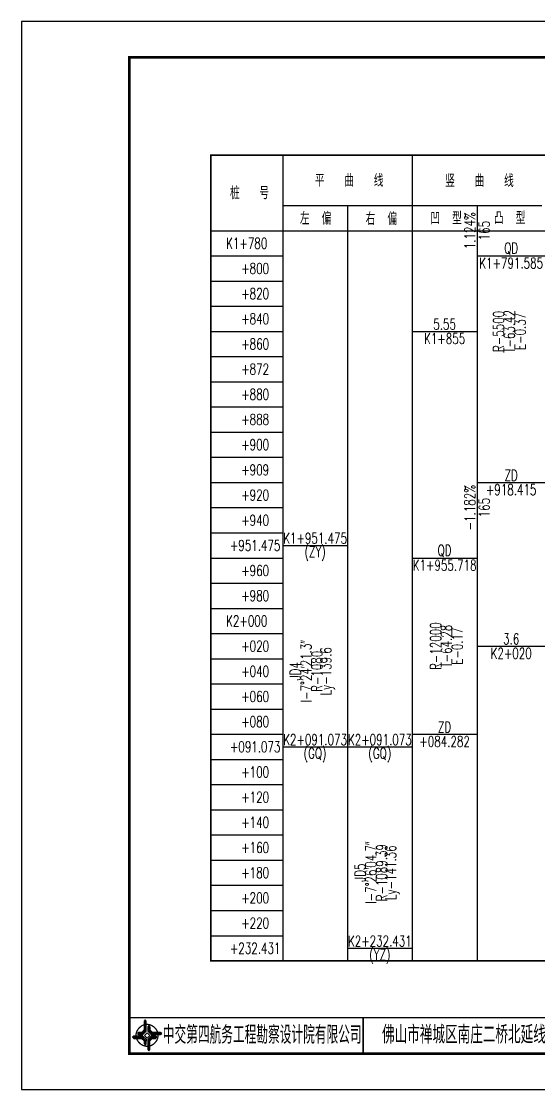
# Model space of a CAD drawing. Header units: inches. Extents: x 1318 to 3988, y 871 to 1396.
# Drawn here: x 3117.7 to 3261.5, y 870.8 to 1167.8 of the extents above; entities that cross this region are included whole.
import ezdxf
from ezdxf.enums import TextEntityAlignment as Align

# ---------------------------------------------------------------- set-up
doc = ezdxf.new("R2010")
doc.units = ezdxf.units.IN
doc.header["$LTSCALE"] = 10
doc.header["$MEASUREMENT"] = 0
for name, color, linetype in [('BIAO_K', 7, 'Continuous'), ('图框', 7, 'Continuous'), ('平面曲线', 5, 'Continuous'), ('竖曲线', 5, 'Continuous'), ('表格数据', 5, 'Continuous')]:
    doc.layers.add(name, color=color, linetype=linetype)
doc.styles.get("Standard").update_dxf_attribs({"font": 'simplex1.shx', "width": 0.7, "bigfont": 'hztxt.shx'})

# ---------------------------------------------------------------- blocks, each defined once
blk = doc.blocks.new('tb')
at = {"lineweight": -3}
h = blk.add_hatch(color=256, dxfattribs=at)
h.paths.add_polyline_path([(-1.23, -0.13), (-3.78, -0.14), (-4.14, -0.41), (-1.4, -0.44), (-0.56, -1.24), (-0.54, -2.62), (-0.27, -2.2), (-0.26, -1.06)])
h.paths.add_polyline_path([(0.13, -1.08), (0.14, -3.86), (0.41, -4.26), (0.44, -1.24), (1.25, -0.43), (2.66, -0.43), (2.26, -0.16), (1.07, -0.15)])
h.paths.add_polyline_path([(1.08, 0.3), (3.62, 0.3), (4.02, 0.56), (1.25, 0.57), (0.43, 1.39), (0.43, 2.8), (0.16, 2.41), (0.15, 1.24)])
h.paths.add_polyline_path([(-0.28, 1.21), (-0.28, 3.99), (-0.56, 4.39), (-0.57, 1.41), (-1.38, 0.6), (-2.74, 0.56), (-2.33, 0.3), (-1.2, 0.29)])
for p, q in [((-0.56, 4.39), (-0.57, 1.41)), ((-1.38, 0.6), (-2.74, 0.56)), ((-0.57, 1.41), (-1.38, 0.6)), ((0.43, 2.8), (0.43, 1.39)), ((0.43, 1.39), (1.25, 0.57)), ((1.25, 0.57), (4.02, 0.56)), ((-4.14, -0.41), (-1.4, -0.44)), ((-1.4, -0.44), (-0.56, -1.24)), ((-0.56, -1.24), (-0.54, -2.62)), ((0.41, -4.26), (0.44, -1.24)), ((0.44, -1.24), (1.25, -0.43)), ((1.25, -0.43), (2.66, -0.43))]:
    blk.add_line(p, q, dxfattribs=at)
at = {"lineweight": -3, "const_width": 0.35, "flags": 128}
for points in [[(-0.9, 3.02, 0.324167), (-3.16, -0.14)], [(2.88, 0.92, 0.324403), (-0.24, 3.15)], [(0.75, -2.86, 0.325418), (3.02, 0.26)], [(-2.98, -0.76, 0.322976), (0.14, -2.98)]]:
    blk.add_lwpolyline(points, format="xyb", dxfattribs=at)
at = {"lineweight": -3, "flags": 128}
for points in [[(-0.9, 3.99), (-0.9, 1.58), (-1.53, 0.91), (-2.34, 0.91), (-2.74, 0.56), (-2.33, 0.3), (-1.2, 0.29), (-0.28, 1.21), (-0.28, 3.99), (-0.56, 4.39)], [(-0.04, 0.77), (0.68, 0.04), (-0.04, -0.69), (-0.77, 0.05)], [(3.62, 0.92), (1.43, 0.92), (0.77, 1.54), (0.77, 2.38), (0.43, 2.8), (0.16, 2.41), (0.15, 1.24), (1.08, 0.3), (3.62, 0.3), (4.02, 0.56)], [(-3.73, -0.76), (-1.54, -0.76), (-0.89, -1.39), (-0.89, -2.21), (-0.54, -2.62), (-0.27, -2.2), (-0.26, -1.06), (-1.23, -0.13), (-3.78, -0.14), (-4.14, -0.41)], [(0.75, -3.85), (0.75, -1.43), (1.4, -0.78), (2.26, -0.78), (2.66, -0.43), (2.26, -0.16), (1.07, -0.15), (0.13, -1.08), (0.14, -3.86), (0.41, -4.26)]]:
    blk.add_lwpolyline(points, close=True, dxfattribs=at)

msp = doc.modelspace()

# ---------------------------------------------------------------- linework, layer by layer
msp.add_lwpolyline([(3537.70962, 870.79758), (3537.70962, 1167.79758), (3117.70962, 1167.79758), (3117.70962, 870.79758)], close=True)
at = {"layer": 'BIAO_K'}
for p, q in [((3190.34346, 1130.59922), (3190.34346, 906.59922)), ((3226.34346, 1130.59922), (3226.34346, 906.59922)), ((3190.34346, 1116.59922), (3262.34346, 1116.59922)), ((3208.34346, 1116.59922), (3208.34346, 906.59922)), ((3244.34346, 1116.59922), (3244.34346, 906.59922)), ((3170.34346, 1109.59922), (3504.34346, 1109.59922)), ((3170.34346, 1102.59922), (3190.34346, 1102.59922)), ((3170.34346, 1095.59922), (3190.34346, 1095.59922)), ((3170.34346, 1088.59922), (3190.34346, 1088.59922)), ((3170.34346, 1081.59922), (3190.34346, 1081.59922)), ((3170.34346, 1074.59922), (3190.34346, 1074.59922)), ((3170.34346, 1067.59922), (3190.34346, 1067.59922)), ((3170.34346, 1060.59922), (3190.34346, 1060.59922)), ((3170.34346, 1053.59922), (3190.34346, 1053.59922)), ((3170.34346, 1046.59922), (3190.34346, 1046.59922)), ((3170.34346, 1039.59922), (3190.34346, 1039.59922)), ((3170.34346, 1032.59922), (3190.34346, 1032.59922)), ((3170.34346, 1025.59922), (3190.34346, 1025.59922)), ((3170.34346, 1018.59922), (3190.34346, 1018.59922)), ((3170.34346, 1011.59922), (3190.34346, 1011.59922)), ((3170.34346, 1004.59922), (3190.34346, 1004.59922)), ((3170.34346, 997.59922), (3190.34346, 997.59922)), ((3170.34346, 990.59922), (3190.34346, 990.59922)), ((3170.34346, 983.59922), (3190.34346, 983.59922)), ((3170.34346, 976.59922), (3190.34346, 976.59922)), ((3170.34346, 969.59922), (3190.34346, 969.59922)), ((3170.34346, 962.59922), (3190.34346, 962.59922)), ((3170.34346, 955.59922), (3190.34346, 955.59922)), ((3170.34346, 948.59922), (3190.34346, 948.59922)), ((3170.34346, 941.59922), (3190.34346, 941.59922)), ((3170.34346, 934.59922), (3190.34346, 934.59922)), ((3170.34346, 927.59922), (3190.34346, 927.59922)), ((3170.34346, 920.59922), (3190.34346, 920.59922)), ((3170.34346, 913.59922), (3190.34346, 913.59922))]:
    msp.add_line(p, q, dxfattribs=at)
at = {"layer": 'BIAO_K', "const_width": 0.5}
msp.add_lwpolyline([(3170.34346, 906.59922), (3504.34346, 906.59922), (3504.34346, 1130.59922), (3170.34346, 1130.59922)], close=True, dxfattribs=at)
at = {"layer": '图框'}
for points, const_width in [([(3527.70962, 1157.79758), (3147.70962, 1157.79758), (3147.70962, 880.79758), (3527.70962, 880.79758), (3527.70962, 1157.79758)], 0.7), ([(3147.70962, 890.79758), (3527.70962, 890.79758)], 0.4), ([(3212.70962, 890.79758), (3212.70962, 880.79758)], 0.4)]:
    msp.add_lwpolyline(points, dxfattribs=dict(at, const_width=const_width))
at = {"layer": '平面曲线'}
for p, q in [((3190.34346, 1022.09922), (3208.34346, 1022.09922)), ((3190.34346, 966.09922), (3208.34346, 966.09922)), ((3208.34346, 966.09922), (3226.34346, 966.09922)), ((3208.34346, 910.09922), (3226.34346, 910.09922))]:
    msp.add_line(p, q, dxfattribs=at)
at = {"layer": '竖曲线'}
for p, q in [((3244.34346, 1102.59922), (3263.34346, 1102.59922)), ((3226.34346, 1081.59922), (3244.34346, 1081.59922)), ((3244.34346, 1039.59922), (3263.34346, 1039.59922)), ((3226.34346, 1018.59922), (3244.34346, 1018.59922)), ((3244.34346, 994.09922), (3263.34346, 994.09922)), ((3226.34346, 969.59922), (3244.34346, 969.59922))]:
    msp.add_line(p, q, dxfattribs=at)

# ---------------------------------------------------------------- block references
at = {"layer": '图框', "lineweight": -3}
msp.add_blockref('tb', (3152.70535, 885.80292), dxfattribs=at)

# ---------------------------------------------------------------- texts
at = {"layer": 'BIAO_K', "width": 0.7}
for s, p in [('平   曲   线', (3199.30203, 1121.81176)), ('竖   曲   线', (3235.51616, 1121.75675)), ('桩   号', (3175.68274, 1118.35138)), ('左  偏', (3195.13481, 1111.26661)), ('右  偏', (3213.37746, 1111.16186)), ('凹  型', (3231.38811, 1111.31991)), ('凸  型', (3249.03091, 1111.41214))]:
    msp.add_text(s, height=3.5, dxfattribs=at).set_placement(p)
at = {"layer": '图框'}
for s, width, p in [('中交第四航务工程勘察设计院有限公司', 0.65, (3184.64046, 886.04603)), ('佛山市禅城区南庄二桥北延线道路工程', 0.7, (3247.70962, 886.11229))]:
    msp.add_text(s, height=5, dxfattribs=dict(at, width=width)).set_placement(p, align=Align.MIDDLE_CENTER)
at = {"layer": '平面曲线', "width": 0.7}
for s, p in [('K1+951.475', (3199.34346, 1024.09922)), ('(ZY)', (3199.34346, 1020.09922)), ('K2+091.073', (3199.34346, 968.09922)), ('K2+091.073', (3217.34346, 968.09922)), ('(GQ)', (3199.34346, 964.09922)), ('(GQ)', (3217.34346, 964.09922)), ('K2+232.431', (3217.34346, 912.09922)), ('(YZ)', (3217.34346, 908.09922))]:
    msp.add_text(s, height=3, dxfattribs=at).set_placement(p, align=Align.MIDDLE)
for s, p in [('I-7%%D24′21.3″', (3196.84346, 987.09922)), ('R-1080', (3199.84346, 987.09922)), ('Ly-139.6', (3202.84346, 987.09922)), ('JD4', (3193.84346, 987.09922)), ('I-7°26′04.7″', (3214.84346, 931.09922)), ('R-1089.39', (3217.84346, 931.09922)), ('Ly-141.36', (3220.84346, 931.09922)), ('JD5', (3211.84346, 931.09922))]:
    msp.add_text(s, height=3, rotation=90, dxfattribs=at).set_placement(p, align=Align.MIDDLE)
at = {"layer": '竖曲线', "width": 0.7}
for s, p in [('1.124%', (3242.34346, 1109.59922)), ('165', (3246.34346, 1109.59922)), ('R-5500', (3250.34346, 1081.59922)), ('T-63.42', (3253.34346, 1081.59922)), ('E-0.37', (3256.34346, 1081.59922)), ('-1.182%', (3242.34346, 1032.59922)), ('165', (3246.34346, 1032.59922)), ('R-12000', (3232.84346, 994.09922)), ('T-64.28', (3235.84346, 994.09922)), ('E-0.17', (3238.84346, 994.09922))]:
    msp.add_text(s, height=3, rotation=90, dxfattribs=at).set_placement(p, align=Align.MIDDLE)
for s, p in [('QD', (3253.84346, 1104.59922)), ('K1+791.585', (3253.84346, 1100.59922)), ('5.55', (3235.34346, 1083.59922)), ('K1+855', (3235.34346, 1079.59922)), ('ZD', (3253.84346, 1041.59922)), ('+918.415', (3253.84346, 1037.59922)), ('QD', (3235.34346, 1020.59922)), ('K1+955.718', (3235.34346, 1016.59922)), ('3.6', (3253.84346, 996.09922)), ('K2+020', (3253.84346, 992.09922)), ('ZD', (3235.34346, 971.59922)), ('+084.282', (3235.34346, 967.59922))]:
    msp.add_text(s, height=3, dxfattribs=at).set_placement(p, align=Align.MIDDLE)
at = {"layer": '表格数据', "width": 0.7}
for s, p in [('K1+780', (3180.34346, 1106.09922)), ('   +800', (3180.34346, 1099.09922)), ('   +820', (3180.34346, 1092.09922)), ('   +840', (3180.34346, 1085.09922)), ('   +860', (3180.34346, 1078.09922)), ('   +872', (3180.34346, 1071.09922)), ('   +880', (3180.34346, 1064.09922)), ('   +888', (3180.34346, 1057.09922)), ('   +900', (3180.34346, 1050.09922)), ('   +909', (3180.34346, 1043.09922)), ('   +920', (3180.34346, 1036.09922)), ('   +940', (3180.34346, 1029.09922)), ('   +951.475', (3180.34346, 1022.09922)), ('   +960', (3180.34346, 1015.09922)), ('   +980', (3180.34346, 1008.09922)), ('K2+000', (3180.34346, 1001.09922)), ('   +020', (3180.34346, 994.09922)), ('   +040', (3180.34346, 987.09922)), ('   +060', (3180.34346, 980.09922)), ('   +080', (3180.34346, 973.09922)), ('   +091.073', (3180.34346, 966.09922)), ('   +100', (3180.34346, 959.09922)), ('   +120', (3180.34346, 952.09922)), ('   +140', (3180.34346, 945.09922)), ('   +160', (3180.34346, 938.09922)), ('   +180', (3180.34346, 931.09922)), ('   +200', (3180.34346, 924.09922)), ('   +220', (3180.34346, 917.09922)), ('   +232.431', (3180.34346, 910.09922))]:
    msp.add_text(s, height=3, dxfattribs=at).set_placement(p, align=Align.MIDDLE)

doc.saveas('drawing.dxf')
